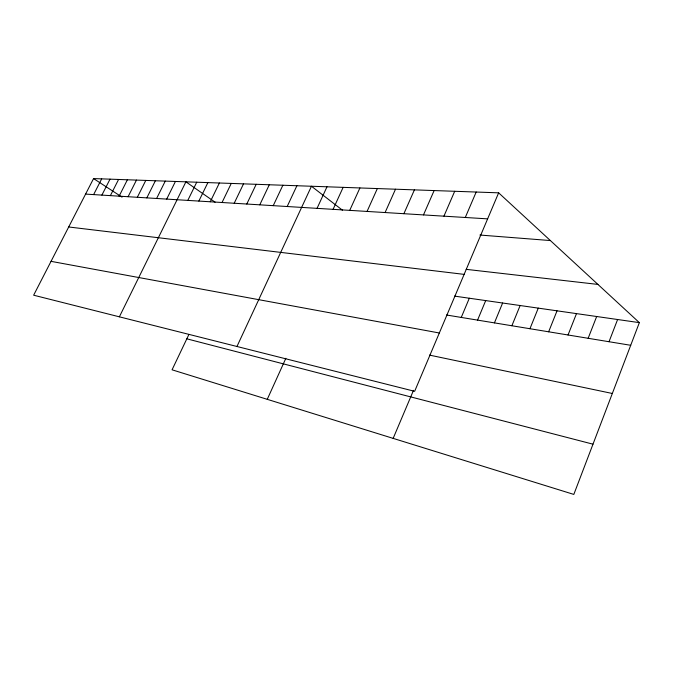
<?xml version="1.0" encoding="UTF-8"?>
<svg xmlns="http://www.w3.org/2000/svg" width="673" height="673" viewBox="0 0 673 673"><rect width="100%" height="100%" fill="white"/><g stroke="black" fill="none" stroke-linecap="round" stroke-linejoin="round"><path stroke-width="1.01" d="M498.643 192.831L414.644 391.316L33.65 295.203L93.555 178.581L498.643 192.831L639.35 322.636L573.825 494.419L172.061 369.805L188.92 334.431M609.023 341.724L617.604 319.515M588.152 338.292L596.665 316.512M568.037 334.986L576.492 313.61M548.646 331.797L557.034 310.825M529.937 328.727L538.265 308.125M511.875 325.757L520.136 305.525M494.428 322.889L502.622 303.01M477.569 320.112L485.696 300.587M461.257 317.429L469.317 298.232M393.158 438.384L413.508 390.332M465.287 217.48L476.181 192.041M443.928 216.168L454.696 191.283M423.477 214.906L434.127 190.56M403.884 213.703L414.417 189.87M385.091 212.542L395.505 189.206M367.054 211.431L377.351 188.566M349.733 210.363L359.912 187.952M267.257 399.333L285.865 358.288M333.076 209.337L343.137 187.363M317.05 208.352L326.994 186.791M236.955 346.494L311.456 186.244L342.448 210.186M287.178 206.51L296.911 185.731M273.246 205.652L282.87 185.235M259.786 204.828L269.301 184.764M246.781 204.028L256.194 184.301M234.204 203.254L243.517 183.855M222.04 202.506L231.251 183.426M210.262 201.774L219.373 183.006M198.855 201.076L207.873 182.602M187.809 200.394L196.726 182.206M119.373 316.823L185.916 181.828L215.082 202.169M166.702 199.099L175.434 181.458M156.616 198.476L165.264 181.104M146.832 197.87L155.387 180.751M137.326 197.29L145.789 180.414M128.089 196.718L136.468 180.086M119.113 196.163L127.407 179.767M110.38 195.624L118.591 179.455M93.623 194.598L101.673 178.867M101.892 195.103L110.019 179.153M85.58 194.102L487.622 218.86M479.916 235.037L550.371 240.555M466.179 269.343L597.927 284.418M68.696 226.978L464.134 274.374M454.468 296.103L639.35 322.636M446.468 314.998L630.71 345.291M51.039 261.343L439.326 332.992M429.492 355.108L612.329 393.478M186.825 338.822L592.989 444.18M93.555 178.581L122.032 197.13"/></g></svg>
